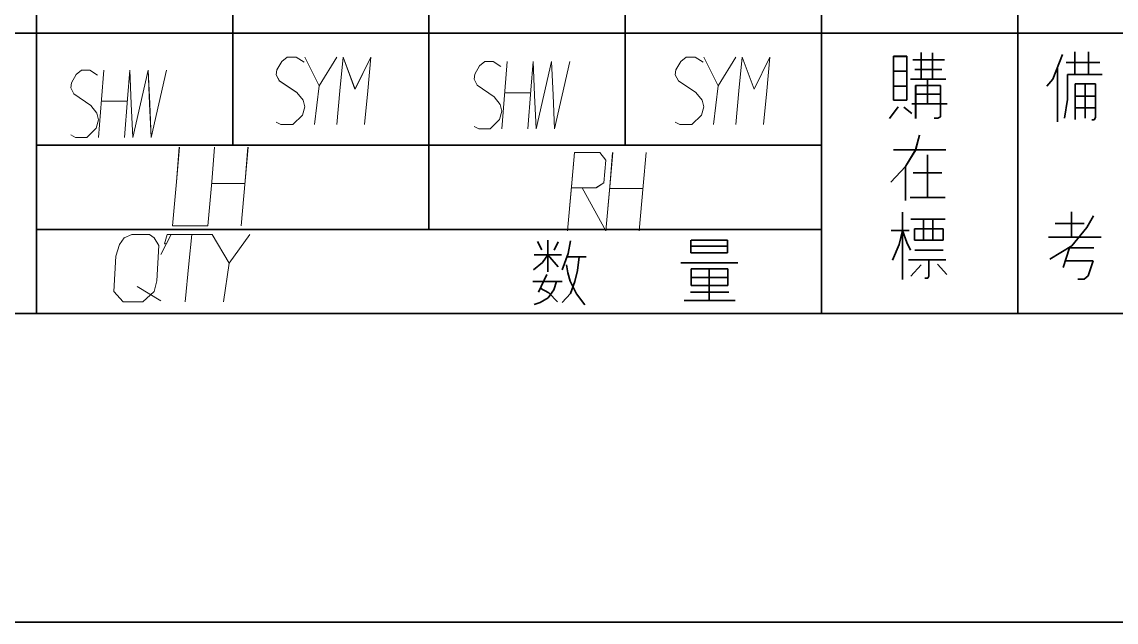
# Model space of a CAD drawing. Header units: millimetres. Extents: x 1333 to 104182, y -62616 to -5704.
# Drawn here: x 51325.55 to 51364.57, y -62463.28 to -62441.88 of the extents above; entities that cross this region are included whole.
import ezdxf

# ---------------------------------------------------------------- set-up
doc = ezdxf.new("R2010")
doc.units = ezdxf.units.MM
doc.header["$LTSCALE"] = 0.5
doc.layers.add('08', color=1, linetype='Continuous')

# ---------------------------------------------------------------- blocks, each defined once
blk = doc.blocks.new('D')
at = {"color": 7, "lineweight": 35, "ltscale": 0.25}
for p, q in [((54220.08, -14049.043), (54220.08, -14069.043)), ((54234.08, -14069.043), (54234.08, -14049.043)), ((54248.08, -14069.043), (54248.08, -14049.043)), ((54262.08, -14069.043), (54262.08, -14049.043)), ((54276.08, -14049.043), (54276.08, -14069.043)), ((54290.08, -14069.043), (54290.08, -14049.043))]:
    blk.add_line(p, q, dxfattribs=at)
at = {"color": 7, "lineweight": 35}
blk.add_line((54356.08, -14069.043), (54076.08, -14069.043), dxfattribs=at)
blk = doc.blocks.new('arwear')
at = {"layer": '08', "color": 3, "xscale": 0.5, "yscale": 0.5, "zscale": 0.5}
blk.add_blockref('D', (26347.04, -5592.506), dxfattribs=at)
blk = doc.blocks.new('999')
at = {"color": 7, "lineweight": 35, "ltscale": 0.25}
for p, q in [((75690.98, -11391.12), (75690.98, -11421.12)), ((75711.98, -11421.12), (75711.98, -11391.12)), ((75732.98, -11421.12), (75732.98, -11391.12)), ((75753.98, -11421.12), (75753.98, -11391.12)), ((75774.98, -11391.12), (75774.98, -11421.12)), ((75795.98, -11421.12), (75795.98, -11391.12)), ((75690.98, -11451.12), (75690.98, -11421.12)), ((75690.98, -11451.12), (75690.98, -11421.12)), ((75774.98, -11421.12), (75774.98, -11451.12)), ((75774.98, -11421.12), (75774.98, -11451.12)), ((75795.98, -11451.12), (75795.98, -11421.12)), ((75795.98, -11451.12), (75795.98, -11421.12))]:
    blk.add_line(p, q, dxfattribs=at)
at = {"color": 7, "lineweight": 35}
for p, q in [((75894.98, -11421.12), (75474.98, -11421.12)), ((75894.98, -11421.12), (75474.98, -11421.12)), ((75894.98, -11421.12), (75474.98, -11421.12)), ((75690.98, -11433.12), (75774.98, -11433.12)), ((75690.98, -11433.12), (75774.98, -11433.12)), ((75774.98, -11442.12), (75690.98, -11442.12)), ((75774.98, -11442.12), (75690.98, -11442.12)), ((75894.98, -11451.12), (75474.98, -11451.12)), ((75894.98, -11451.12), (75474.98, -11451.12)), ((75894.98, -11451.12), (75474.98, -11451.12)), ((75894.98, -11451.12), (75474.98, -11451.12)), ((75849.98, -11484.12), (75474.98, -11484.12))]:
    blk.add_line(p, q, dxfattribs=at)
at = {"color": 7, "lineweight": 35, "ltscale": 0.1}
for p, q in [((75711.98, -11433.12), (75711.98, -11421.12)), ((75711.98, -11433.12), (75711.98, -11421.12)), ((75753.98, -11433.12), (75753.98, -11421.12)), ((75753.98, -11433.12), (75753.98, -11421.12))]:
    blk.add_line(p, q, dxfattribs=at)
at = {"color": 7, "lineweight": 35, "ltscale": 0.175}
blk.add_line((75732.98, -11442.12), (75732.98, -11421.12), dxfattribs=at)
blk.add_line((75732.98, -11442.12), (75732.98, -11421.12), dxfattribs=at)
at = {"color": 7, "lineweight": 35, "ltscale": 0.0392}
for p, q in [((75782.69, -11423.6), (75782.69, -11428.3)), ((75782.69, -11423.6), (75782.69, -11428.3)), ((75784.1, -11428.3), (75784.1, -11423.6)), ((75784.1, -11428.3), (75784.1, -11423.6))]:
    blk.add_line(p, q, dxfattribs=at)
at = {"color": 7, "lineweight": 35, "ltscale": 0.011743}
for p, q in [((75784.1, -11423.6), (75782.69, -11423.6)), ((75784.1, -11423.6), (75782.69, -11423.6)), ((75784.1, -11425.17), (75782.69, -11425.17)), ((75784.1, -11425.17), (75782.69, -11425.17)), ((75782.69, -11426.79), (75784.1, -11426.79)), ((75782.69, -11426.79), (75784.1, -11426.79)), ((75782.69, -11428.3), (75784.1, -11428.3)), ((75782.69, -11428.3), (75784.1, -11428.3))]:
    blk.add_line(p, q, dxfattribs=at)
at = {"color": 7, "lineweight": 35, "ltscale": 0.028223}
blk.add_line((75784.74, -11423.96), (75788.13, -11423.96), dxfattribs=at)
blk.add_line((75784.74, -11423.96), (75788.13, -11423.96), dxfattribs=at)
at = {"color": 7, "lineweight": 35, "ltscale": 0.023636}
blk.add_line((75785.64, -11426.04), (75785.64, -11423.2), dxfattribs=at)
blk.add_line((75785.64, -11426.04), (75785.64, -11423.2), dxfattribs=at)
at = {"color": 7, "lineweight": 35, "ltscale": 0.023444}
blk.add_line((75786.87, -11426.04), (75786.87, -11423.22), dxfattribs=at)
blk.add_line((75786.87, -11426.04), (75786.87, -11423.22), dxfattribs=at)
at = {"color": 7, "lineweight": 35, "ltscale": 0.023412}
blk.add_line((75800.76, -11423.42), (75799.71, -11426.03), dxfattribs=at)
blk.add_line((75800.76, -11423.42), (75799.71, -11426.03), dxfattribs=at)
at = {"color": 7, "lineweight": 35, "ltscale": 0.020334}
for p, q in [((75802.08, -11425.56), (75802.08, -11423.12)), ((75802.08, -11425.56), (75802.08, -11423.12)), ((75803.53, -11423.12), (75803.53, -11425.56)), ((75803.53, -11423.12), (75803.53, -11425.56))]:
    blk.add_line(p, q, dxfattribs=at)
at = {"color": 7, "lineweight": 35, "ltscale": 0.02406}
blk.add_line((75784.95, -11425.01), (75787.84, -11425.01), dxfattribs=at)
blk.add_line((75784.95, -11425.01), (75787.84, -11425.01), dxfattribs=at)
at = {"color": 7, "lineweight": 35, "ltscale": 0.048672}
blk.add_line((75800.22, -11424.76), (75800.22, -11430.6), dxfattribs=at)
blk.add_line((75800.22, -11424.76), (75800.22, -11430.6), dxfattribs=at)
at = {"color": 7, "lineweight": 35, "ltscale": 0.029871}
blk.add_line((75801.17, -11424.25), (75804.75, -11424.25), dxfattribs=at)
blk.add_line((75801.17, -11424.25), (75804.75, -11424.25), dxfattribs=at)
at = {"color": 7, "lineweight": 35, "ltscale": 0.031445}
blk.add_line((75784.49, -11426.04), (75788.27, -11426.04), dxfattribs=at)
blk.add_line((75784.49, -11426.04), (75788.27, -11426.04), dxfattribs=at)
at = {"color": 7, "lineweight": 35, "ltscale": 0.021924}
blk.add_line((75786.31, -11426.04), (75786.31, -11428.67), dxfattribs=at)
blk.add_line((75786.31, -11426.04), (75786.31, -11428.67), dxfattribs=at)
at = {"color": 7, "lineweight": 35, "ltscale": 0.008043}
blk.add_line((75799.71, -11426.03), (75799.1, -11426.78), dxfattribs=at)
blk.add_line((75799.71, -11426.03), (75799.1, -11426.78), dxfattribs=at)
at = {"color": 7, "lineweight": 35, "ltscale": 0.022183}
blk.add_line((75801.3, -11425.56), (75801.3, -11428.22), dxfattribs=at)
blk.add_line((75801.3, -11425.56), (75801.3, -11428.22), dxfattribs=at)
at = {"color": 7, "lineweight": 35, "ltscale": 0.030994}
blk.add_line((75805.02, -11425.56), (75801.3, -11425.56), dxfattribs=at)
blk.add_line((75805.02, -11425.56), (75801.3, -11425.56), dxfattribs=at)
at = {"color": 7, "lineweight": 35, "ltscale": 0.029422}
blk.add_line((75785.05, -11430.25), (75785.05, -11426.72), dxfattribs=at)
blk.add_line((75785.05, -11430.25), (75785.05, -11426.72), dxfattribs=at)
at = {"color": 7, "lineweight": 35, "ltscale": 0.022058}
for p, q in [((75785.05, -11426.72), (75787.7, -11426.72)), ((75785.05, -11426.72), (75787.7, -11426.72)), ((75785.05, -11427.65), (75787.7, -11427.65)), ((75785.05, -11427.65), (75787.7, -11427.65))]:
    blk.add_line(p, q, dxfattribs=at)
at = {"color": 7, "lineweight": 35, "ltscale": 0.027902}
blk.add_line((75787.7, -11426.72), (75787.7, -11430.07), dxfattribs=at)
blk.add_line((75787.7, -11426.72), (75787.7, -11430.07), dxfattribs=at)
at = {"color": 7, "lineweight": 35, "ltscale": 0.031656}
blk.add_line((75802.11, -11430.35), (75802.11, -11426.55), dxfattribs=at)
blk.add_line((75802.11, -11430.35), (75802.11, -11426.55), dxfattribs=at)
at = {"color": 7, "lineweight": 35, "ltscale": 0.018323}
for p, q in [((75802.11, -11426.55), (75804.31, -11426.55)), ((75802.11, -11426.55), (75804.31, -11426.55)), ((75802.11, -11427.85), (75804.31, -11427.85)), ((75802.11, -11427.85), (75804.31, -11427.85)), ((75802.11, -11429.11), (75804.31, -11429.11)), ((75802.11, -11429.11), (75804.31, -11429.11))]:
    blk.add_line(p, q, dxfattribs=at)
at = {"color": 7, "lineweight": 35, "ltscale": 0.030359}
blk.add_line((75803.19, -11426.55), (75803.19, -11430.2), dxfattribs=at)
blk.add_line((75803.19, -11426.55), (75803.19, -11430.2), dxfattribs=at)
at = {"color": 7, "lineweight": 35, "ltscale": 0.029807}
blk.add_line((75804.31, -11426.55), (75804.31, -11430.13), dxfattribs=at)
blk.add_line((75804.31, -11426.55), (75804.31, -11430.13), dxfattribs=at)
at = {"color": 7, "lineweight": 35, "ltscale": 0.031348}
blk.add_line((75784.65, -11428.67), (75788.42, -11428.67), dxfattribs=at)
blk.add_line((75784.65, -11428.67), (75788.42, -11428.67), dxfattribs=at)
at = {"color": 7, "lineweight": 35, "ltscale": 0.016872}
blk.add_line((75801.3, -11428.22), (75800.96, -11430.21), dxfattribs=at)
blk.add_line((75801.3, -11428.22), (75800.96, -11430.21), dxfattribs=at)
at = {"color": 7, "lineweight": 35, "ltscale": 0.012808}
blk.add_line((75783.17, -11429.01), (75782.24, -11430.24), dxfattribs=at)
blk.add_line((75783.17, -11429.01), (75782.24, -11430.24), dxfattribs=at)
at = {"color": 7, "lineweight": 35, "ltscale": 0.009159}
blk.add_line((75783.8, -11429.02), (75784.64, -11429.73), dxfattribs=at)
blk.add_line((75783.8, -11429.02), (75784.64, -11429.73), dxfattribs=at)
at = {"color": 7, "lineweight": 35, "ltscale": 0.003479}
blk.add_line((75787.44, -11430.22), (75787.02, -11430.22), dxfattribs=at)
blk.add_line((75787.44, -11430.22), (75787.02, -11430.22), dxfattribs=at)
at = {"color": 7, "lineweight": 35, "ltscale": 0.002541}
blk.add_line((75787.7, -11430.07), (75787.44, -11430.22), dxfattribs=at)
blk.add_line((75787.7, -11430.07), (75787.44, -11430.22), dxfattribs=at)
at = {"color": 7, "lineweight": 35, "ltscale": 0.002075}
blk.add_line((75804.14, -11430.38), (75803.89, -11430.38), dxfattribs=at)
blk.add_line((75804.14, -11430.38), (75803.89, -11430.38), dxfattribs=at)
at = {"color": 7, "lineweight": 35, "ltscale": 0.002491}
blk.add_line((75804.31, -11430.13), (75804.14, -11430.38), dxfattribs=at)
blk.add_line((75804.31, -11430.13), (75804.14, -11430.38), dxfattribs=at)
at = {"color": 7, "lineweight": 35, "ltscale": 0.013509}
blk.add_line((75785.45, -11432.03), (75785.05, -11433.6), dxfattribs=at)
blk.add_line((75785.45, -11432.03), (75785.05, -11433.6), dxfattribs=at)
at = {"color": 7, "lineweight": 35, "ltscale": 0.046594}
blk.add_line((75782.69, -11433.6), (75788.28, -11433.6), dxfattribs=at)
blk.add_line((75782.69, -11433.6), (75788.28, -11433.6), dxfattribs=at)
at = {"color": 7, "lineweight": 35, "ltscale": 0.017377}
blk.add_line((75785.05, -11433.6), (75783.96, -11435.38), dxfattribs=at)
blk.add_line((75785.05, -11433.6), (75783.96, -11435.38), dxfattribs=at)
at = {"color": 7, "lineweight": 35, "ltscale": 0.038058}
blk.add_line((75786.32, -11434.12), (75786.32, -11438.69), dxfattribs=at)
blk.add_line((75786.32, -11434.12), (75786.32, -11438.69), dxfattribs=at)
at = {"color": 7, "lineweight": 35, "ltscale": 0.019193}
blk.add_line((75783.96, -11435.38), (75782.4, -11437.07), dxfattribs=at)
blk.add_line((75783.96, -11435.38), (75782.4, -11437.07), dxfattribs=at)
at = {"color": 7, "lineweight": 35, "ltscale": 0.030276}
blk.add_line((75783.96, -11435.38), (75783.96, -11439.01), dxfattribs=at)
blk.add_line((75783.96, -11435.38), (75783.96, -11439.01), dxfattribs=at)
at = {"color": 7, "lineweight": 35, "ltscale": 0.025574}
for p, q in [((75784.79, -11436.07), (75787.86, -11436.07)), ((75784.79, -11436.07), (75787.86, -11436.07)), ((75787.99, -11442.06), (75784.93, -11442.06)), ((75787.99, -11442.06), (75784.93, -11442.06)), ((75784.93, -11443.27), (75787.99, -11443.27)), ((75784.93, -11443.27), (75787.99, -11443.27))]:
    blk.add_line(p, q, dxfattribs=at)
at = {"color": 7, "lineweight": 35, "ltscale": 0.030969}
blk.add_line((75784.48, -11438.69), (75788.2, -11438.69), dxfattribs=at)
blk.add_line((75784.48, -11438.69), (75788.2, -11438.69), dxfattribs=at)
at = {"color": 7, "lineweight": 35, "ltscale": 0.059796}
blk.add_line((75783.63, -11440.29), (75783.63, -11447.46), dxfattribs=at)
blk.add_line((75783.63, -11440.29), (75783.63, -11447.46), dxfattribs=at)
at = {"color": 7, "lineweight": 35, "ltscale": 0.022314}
blk.add_line((75801.74, -11440.25), (75801.74, -11442.93), dxfattribs=at)
blk.add_line((75801.74, -11440.25), (75801.74, -11442.93), dxfattribs=at)
at = {"color": 7, "lineweight": 35, "ltscale": 0.030872}
blk.add_line((75784.52, -11441.03), (75788.22, -11441.03), dxfattribs=at)
blk.add_line((75784.52, -11441.03), (75788.22, -11441.03), dxfattribs=at)
at = {"color": 7, "lineweight": 35, "ltscale": 0.018698}
for p, q in [((75785.88, -11443.27), (75785.88, -11441.03)), ((75785.88, -11443.27), (75785.88, -11441.03)), ((75786.89, -11443.27), (75786.89, -11441.03)), ((75786.89, -11443.27), (75786.89, -11441.03))]:
    blk.add_line(p, q, dxfattribs=at)
at = {"color": 7, "lineweight": 35, "ltscale": 0.026062}
blk.add_line((75799.96, -11441.49), (75803.09, -11441.49), dxfattribs=at)
blk.add_line((75799.96, -11441.49), (75803.09, -11441.49), dxfattribs=at)
at = {"color": 7, "lineweight": 35, "ltscale": 0.012194}
blk.add_line((75804.08, -11440.65), (75803.35, -11441.92), dxfattribs=at)
blk.add_line((75804.08, -11440.65), (75803.35, -11441.92), dxfattribs=at)
at = {"color": 7, "lineweight": 35, "ltscale": 0.016113}
blk.add_line((75782.43, -11442.22), (75784.36, -11442.22), dxfattribs=at)
blk.add_line((75782.43, -11442.22), (75784.36, -11442.22), dxfattribs=at)
at = {"color": 7, "lineweight": 35, "ltscale": 0.012802}
blk.add_line((75783.63, -11442.22), (75783.27, -11443.71), dxfattribs=at)
blk.add_line((75783.63, -11442.22), (75783.27, -11443.71), dxfattribs=at)
at = {"color": 7, "lineweight": 35, "ltscale": 0.011619}
blk.add_line((75783.63, -11442.22), (75784.11, -11443.53), dxfattribs=at)
blk.add_line((75783.63, -11442.22), (75784.11, -11443.53), dxfattribs=at)
at = {"color": 7, "lineweight": 35, "ltscale": 0.010062}
for p, q in [((75784.93, -11442.06), (75784.93, -11443.27)), ((75784.93, -11442.06), (75784.93, -11443.27)), ((75787.99, -11443.27), (75787.99, -11442.06)), ((75787.99, -11443.27), (75787.99, -11442.06))]:
    blk.add_line(p, q, dxfattribs=at)
at = {"color": 7, "lineweight": 35, "ltscale": 0.020937}
blk.add_line((75803.35, -11441.92), (75801.77, -11443.88), dxfattribs=at)
blk.add_line((75803.35, -11441.92), (75801.77, -11443.88), dxfattribs=at)
at = {"color": 7, "lineweight": 35, "ltscale": 0.008518}
blk.add_line((75744.59, -11443.41), (75745.07, -11444.31), dxfattribs=at)
blk.add_line((75744.59, -11443.41), (75745.07, -11444.31), dxfattribs=at)
at = {"color": 7, "lineweight": 35, "ltscale": 0.028314}
blk.add_line((75745.71, -11443.25), (75745.71, -11446.65), dxfattribs=at)
blk.add_line((75745.71, -11443.25), (75745.71, -11446.65), dxfattribs=at)
at = {"color": 7, "lineweight": 35, "ltscale": 0.008176}
blk.add_line((75746.79, -11443.44), (75746.37, -11444.32), dxfattribs=at)
blk.add_line((75746.79, -11443.44), (75746.37, -11444.32), dxfattribs=at)
at = {"color": 7, "lineweight": 35, "ltscale": 0.011314}
blk.add_line((75748.13, -11443.35), (75747.88, -11444.68), dxfattribs=at)
blk.add_line((75748.13, -11443.35), (75747.88, -11444.68), dxfattribs=at)
at = {"color": 7, "lineweight": 35, "ltscale": 0.011401}
for p, q in [((75761, -11444.62), (75761, -11443.25)), ((75761, -11444.62), (75761, -11443.25)), ((75764.92, -11443.25), (75764.92, -11444.62)), ((75764.92, -11443.25), (75764.92, -11444.62))]:
    blk.add_line(p, q, dxfattribs=at)
at = {"color": 7, "lineweight": 35, "ltscale": 0.032642}
for p, q in [((75761, -11443.91), (75764.92, -11443.91)), ((75761, -11443.91), (75764.92, -11443.91)), ((75764.92, -11444.62), (75761, -11444.62)), ((75764.92, -11444.62), (75761, -11444.62)), ((75761.03, -11446.34), (75764.95, -11446.34)), ((75761.03, -11446.34), (75764.95, -11446.34)), ((75761.03, -11447.26), (75764.95, -11447.26)), ((75761.03, -11447.26), (75764.95, -11447.26)), ((75764.95, -11448.13), (75761.03, -11448.13)), ((75764.95, -11448.13), (75761.03, -11448.13))]:
    blk.add_line(p, q, dxfattribs=at)
at = {"color": 7, "lineweight": 35, "ltscale": 0.032544}
blk.add_line((75761.02, -11443.25), (75764.92, -11443.25), dxfattribs=at)
blk.add_line((75761.02, -11443.25), (75764.92, -11443.25), dxfattribs=at)
at = {"color": 7, "lineweight": 35, "ltscale": 0.015063}
blk.add_line((75783.27, -11443.71), (75782.59, -11445.39), dxfattribs=at)
blk.add_line((75783.27, -11443.71), (75782.59, -11445.39), dxfattribs=at)
at = {"color": 7, "lineweight": 35, "ltscale": 0.007294}
blk.add_line((75784.11, -11443.53), (75784.49, -11444.32), dxfattribs=at)
blk.add_line((75784.11, -11443.53), (75784.49, -11444.32), dxfattribs=at)
at = {"color": 7, "lineweight": 35, "ltscale": 0.047083}
blk.add_line((75799.25, -11442.93), (75804.9, -11442.93), dxfattribs=at)
blk.add_line((75799.25, -11442.93), (75804.9, -11442.93), dxfattribs=at)
at = {"color": 7, "lineweight": 35, "ltscale": 0.02284}
blk.add_line((75801.77, -11443.88), (75799.42, -11445.29), dxfattribs=at)
blk.add_line((75801.77, -11443.88), (75799.42, -11445.29), dxfattribs=at)
at = {"color": 7, "lineweight": 35, "ltscale": 0.024341}
blk.add_line((75744.24, -11444.82), (75747.16, -11444.82), dxfattribs=at)
blk.add_line((75744.24, -11444.82), (75747.16, -11444.82), dxfattribs=at)
at = {"color": 7, "lineweight": 35, "ltscale": 0.008584}
blk.add_line((75745.71, -11444.82), (75745.11, -11445.66), dxfattribs=at)
blk.add_line((75745.71, -11444.82), (75745.11, -11445.66), dxfattribs=at)
at = {"color": 7, "lineweight": 35, "ltscale": 0.014026}
blk.add_line((75745.71, -11444.82), (75746.79, -11446.11), dxfattribs=at)
blk.add_line((75745.71, -11444.82), (75746.79, -11446.11), dxfattribs=at)
at = {"color": 7, "lineweight": 35, "ltscale": 0.01548}
blk.add_line((75747.88, -11444.68), (75747.22, -11446.42), dxfattribs=at)
blk.add_line((75747.88, -11444.68), (75747.22, -11446.42), dxfattribs=at)
at = {"color": 7, "lineweight": 35, "ltscale": 0.017078}
blk.add_line((75747.74, -11445.03), (75749.79, -11445.03), dxfattribs=at)
blk.add_line((75747.74, -11445.03), (75749.79, -11445.03), dxfattribs=at)
at = {"color": 7, "lineweight": 35, "ltscale": 0.012422}
blk.add_line((75749.06, -11445.03), (75748.86, -11446.51), dxfattribs=at)
blk.add_line((75749.06, -11445.03), (75748.86, -11446.51), dxfattribs=at)
at = {"color": 7, "lineweight": 35, "ltscale": 0.025293}
blk.add_line((75784.96, -11444.34), (75787.99, -11444.34), dxfattribs=at)
blk.add_line((75784.96, -11444.34), (75787.99, -11444.34), dxfattribs=at)
at = {"color": 7, "lineweight": 35, "ltscale": 0.018387}
blk.add_line((75801.52, -11444.09), (75800.83, -11446.19), dxfattribs=at)
blk.add_line((75801.52, -11444.09), (75800.83, -11446.19), dxfattribs=at)
at = {"color": 7, "lineweight": 35, "ltscale": 0.021741}
blk.add_line((75804.12, -11444.09), (75801.52, -11444.09), dxfattribs=at)
blk.add_line((75804.12, -11444.09), (75801.52, -11444.09), dxfattribs=at)
at = {"color": 7, "lineweight": 35, "ltscale": 0.010166}
blk.add_line((75745.11, -11445.66), (75744.18, -11446.45), dxfattribs=at)
blk.add_line((75745.11, -11445.66), (75744.18, -11446.45), dxfattribs=at)
at = {"color": 7, "lineweight": 35, "ltscale": 0.007306}
blk.add_line((75747.7, -11445.9), (75747.82, -11446.77), dxfattribs=at)
blk.add_line((75747.7, -11445.9), (75747.82, -11446.77), dxfattribs=at)
at = {"color": 7, "lineweight": 35, "ltscale": 0.050842}
blk.add_line((75759.94, -11445.68), (75766.04, -11445.68), dxfattribs=at)
blk.add_line((75759.94, -11445.68), (75766.04, -11445.68), dxfattribs=at)
at = {"color": 7, "lineweight": 35, "ltscale": 0.014771}
blk.add_line((75761.03, -11448.11), (75761.03, -11446.34), dxfattribs=at)
blk.add_line((75761.03, -11448.11), (75761.03, -11446.34), dxfattribs=at)
at = {"color": 7, "lineweight": 35, "ltscale": 0.028152}
blk.add_line((75762.96, -11446.34), (75762.96, -11449.72), dxfattribs=at)
blk.add_line((75762.96, -11446.34), (75762.96, -11449.72), dxfattribs=at)
at = {"color": 7, "lineweight": 35, "ltscale": 0.014868}
blk.add_line((75764.95, -11446.34), (75764.95, -11448.13), dxfattribs=at)
blk.add_line((75764.95, -11446.34), (75764.95, -11448.13), dxfattribs=at)
at = {"color": 7, "lineweight": 35, "ltscale": 0.033533}
blk.add_line((75784.27, -11445.37), (75788.29, -11445.37), dxfattribs=at)
blk.add_line((75784.27, -11445.37), (75788.29, -11445.37), dxfattribs=at)
at = {"color": 7, "lineweight": 35, "ltscale": 0.013686}
blk.add_line((75785.63, -11445.92), (75784.52, -11447.13), dxfattribs=at)
blk.add_line((75785.63, -11445.92), (75784.52, -11447.13), dxfattribs=at)
at = {"color": 7, "lineweight": 35, "ltscale": 0.014618}
blk.add_line((75786.46, -11445.37), (75786.46, -11447.12), dxfattribs=at)
blk.add_line((75786.46, -11445.37), (75786.46, -11447.12), dxfattribs=at)
at = {"color": 7, "lineweight": 35, "ltscale": 0.012279}
blk.add_line((75787.39, -11445.84), (75788.39, -11446.93), dxfattribs=at)
blk.add_line((75787.39, -11445.84), (75788.39, -11446.93), dxfattribs=at)
at = {"color": 7, "lineweight": 35, "ltscale": 0.024756}
blk.add_line((75801.06, -11445.48), (75804.03, -11445.48), dxfattribs=at)
blk.add_line((75801.06, -11445.48), (75804.03, -11445.48), dxfattribs=at)
at = {"color": 7, "lineweight": 35, "ltscale": 0.014078}
blk.add_line((75804.03, -11445.48), (75803.51, -11447.09), dxfattribs=at)
blk.add_line((75804.03, -11445.48), (75803.51, -11447.09), dxfattribs=at)
at = {"color": 7, "lineweight": 35, "ltscale": 0.017617}
blk.add_line((75745.59, -11446.93), (75744.68, -11448.84), dxfattribs=at)
blk.add_line((75745.59, -11446.93), (75744.68, -11448.84), dxfattribs=at)
at = {"color": 7, "lineweight": 35, "ltscale": 0.007537}
blk.add_line((75747.82, -11446.77), (75748.07, -11447.64), dxfattribs=at)
blk.add_line((75747.82, -11446.77), (75748.07, -11447.64), dxfattribs=at)
at = {"color": 7, "lineweight": 35, "ltscale": 0.01008}
blk.add_line((75748.86, -11446.51), (75748.59, -11447.69), dxfattribs=at)
blk.add_line((75748.86, -11446.51), (75748.59, -11447.69), dxfattribs=at)
at = {"color": 7, "lineweight": 35, "ltscale": 0.002759}
blk.add_line((75786.35, -11447.32), (75786.02, -11447.32), dxfattribs=at)
blk.add_line((75786.35, -11447.32), (75786.02, -11447.32), dxfattribs=at)
at = {"color": 7, "lineweight": 35, "ltscale": 0.001881}
blk.add_line((75786.46, -11447.12), (75786.35, -11447.32), dxfattribs=at)
blk.add_line((75786.46, -11447.12), (75786.35, -11447.32), dxfattribs=at)
at = {"color": 7, "lineweight": 35, "ltscale": 0.005554}
blk.add_line((75803.07, -11447.44), (75802.41, -11447.44), dxfattribs=at)
blk.add_line((75803.07, -11447.44), (75802.41, -11447.44), dxfattribs=at)
at = {"color": 7, "lineweight": 35, "ltscale": 0.004671}
blk.add_line((75803.51, -11447.09), (75803.07, -11447.44), dxfattribs=at)
blk.add_line((75803.51, -11447.09), (75803.07, -11447.44), dxfattribs=at)
at = {"color": 7, "lineweight": 35, "ltscale": 0.026282}
blk.add_line((75744.08, -11447.7), (75747.24, -11447.7), dxfattribs=at)
blk.add_line((75744.08, -11447.7), (75747.24, -11447.7), dxfattribs=at)
at = {"color": 7, "lineweight": 35, "ltscale": 0.008672}
blk.add_line((75744.89, -11448.41), (75745.81, -11448.9), dxfattribs=at)
blk.add_line((75744.89, -11448.41), (75745.81, -11448.9), dxfattribs=at)
at = {"color": 7, "lineweight": 35, "ltscale": 0.008688}
blk.add_line((75746.33, -11448.57), (75745.73, -11449.43), dxfattribs=at)
blk.add_line((75746.33, -11448.57), (75745.73, -11449.43), dxfattribs=at)
at = {"color": 7, "lineweight": 35, "ltscale": 0.00769}
blk.add_line((75746.64, -11447.7), (75746.33, -11448.57), dxfattribs=at)
blk.add_line((75746.64, -11447.7), (75746.33, -11448.57), dxfattribs=at)
at = {"color": 7, "lineweight": 35, "ltscale": 0.012889}
blk.add_line((75748.07, -11447.64), (75748.77, -11449.02), dxfattribs=at)
blk.add_line((75748.07, -11447.64), (75748.77, -11449.02), dxfattribs=at)
at = {"color": 7, "lineweight": 35, "ltscale": 0.011406}
blk.add_line((75748.59, -11447.69), (75748.13, -11448.98), dxfattribs=at)
blk.add_line((75748.59, -11447.69), (75748.13, -11448.98), dxfattribs=at)
at = {"color": 7, "lineweight": 35, "ltscale": 0.008287}
blk.add_line((75745.73, -11449.43), (75744.88, -11449.94), dxfattribs=at)
blk.add_line((75745.73, -11449.43), (75744.88, -11449.94), dxfattribs=at)
at = {"color": 7, "lineweight": 35, "ltscale": 0.010938}
blk.add_line((75745.81, -11448.9), (75746.72, -11449.85), dxfattribs=at)
blk.add_line((75745.81, -11448.9), (75746.72, -11449.85), dxfattribs=at)
at = {"color": 7, "lineweight": 35, "ltscale": 0.011033}
blk.add_line((75748.13, -11448.98), (75747.22, -11449.94), dxfattribs=at)
blk.add_line((75748.13, -11448.98), (75747.22, -11449.94), dxfattribs=at)
at = {"color": 7, "lineweight": 35, "ltscale": 0.012107}
blk.add_line((75748.77, -11449.02), (75749.64, -11450.19), dxfattribs=at)
blk.add_line((75748.77, -11449.02), (75749.64, -11450.19), dxfattribs=at)
at = {"color": 7, "lineweight": 35, "ltscale": 0.045593}
blk.add_line((75760.27, -11449.72), (75765.74, -11449.72), dxfattribs=at)
blk.add_line((75760.27, -11449.72), (75765.74, -11449.72), dxfattribs=at)
at = {"color": 7, "lineweight": 35, "ltscale": 0.034314}
blk.add_line((75760.95, -11448.83), (75765.06, -11448.83), dxfattribs=at)
blk.add_line((75760.95, -11448.83), (75765.06, -11448.83), dxfattribs=at)
at = {"color": 7, "lineweight": 35, "ltscale": 0.005721}
blk.add_line((75744.88, -11449.94), (75744.22, -11450.14), dxfattribs=at)
blk.add_line((75744.88, -11449.94), (75744.22, -11450.14), dxfattribs=at)
at = {"color": 7, "lineweight": 13}
for points in [[(75716.63, -11430.63), (75717.14, -11430.9), (75718.42, -11430.9), (75719.44, -11429.91), (75719.7, -11429.01), (75719.53, -11428.29), (75718.84, -11427.48), (75716.97, -11426.22), (75716.63, -11425.59), (75716.71, -11425.05), (75717.22, -11424.15), (75717.82, -11423.7), (75718.76, -11423.7), (75719.61, -11424.24)], [(75716.63, -11430.63), (75717.14, -11430.9), (75718.42, -11430.9), (75719.44, -11429.91), (75719.7, -11429.01), (75719.53, -11428.29), (75718.84, -11427.48), (75716.97, -11426.22), (75716.63, -11425.59), (75716.71, -11425.05), (75717.22, -11424.15), (75717.82, -11423.7), (75718.76, -11423.7), (75719.61, -11424.24)], [(75719.7, -11423.7), (75721.23, -11426.76), (75720.72, -11430.9)], [(75719.7, -11423.7), (75721.23, -11426.76), (75720.72, -11430.9)], [(75721.23, -11426.76), (75723.11, -11423.7)], [(75721.23, -11426.76), (75723.11, -11423.7)], [(75723.11, -11430.9), (75723.45, -11427.3), (75723.79, -11423.7), (75725.07, -11427.12), (75726.77, -11423.7), (75726.43, -11427.3), (75726.09, -11430.9)], [(75723.11, -11430.9), (75723.45, -11427.3), (75723.79, -11423.7), (75725.07, -11427.12), (75726.77, -11423.7), (75726.43, -11427.3), (75726.09, -11430.9)], [(75759.32, -11430.63), (75759.83, -11430.9), (75761.11, -11430.9), (75762.13, -11429.91), (75762.39, -11429.01), (75762.22, -11428.29), (75761.54, -11427.48), (75759.66, -11426.22), (75759.32, -11425.59), (75759.4, -11425.05), (75759.92, -11424.15), (75760.51, -11423.7), (75761.45, -11423.7), (75762.3, -11424.24)], [(75759.32, -11430.63), (75759.83, -11430.9), (75761.11, -11430.9), (75762.13, -11429.91), (75762.39, -11429.01), (75762.22, -11428.29), (75761.54, -11427.48), (75759.66, -11426.22), (75759.32, -11425.59), (75759.4, -11425.05), (75759.92, -11424.15), (75760.51, -11423.7), (75761.45, -11423.7), (75762.3, -11424.24)], [(75762.39, -11423.7), (75763.92, -11426.76), (75763.41, -11430.9)], [(75762.39, -11423.7), (75763.92, -11426.76), (75763.41, -11430.9)], [(75763.92, -11426.76), (75765.8, -11423.7)], [(75763.92, -11426.76), (75765.8, -11423.7)], [(75765.8, -11430.9), (75766.14, -11427.3), (75766.48, -11423.7), (75767.76, -11427.12), (75769.46, -11423.7), (75769.12, -11427.3), (75768.78, -11430.9)], [(75765.8, -11430.9), (75766.14, -11427.3), (75766.48, -11423.7), (75767.76, -11427.12), (75769.46, -11423.7), (75769.12, -11427.3), (75768.78, -11430.9)], [(75694.66, -11432.01), (75695.15, -11432.28), (75696.38, -11432.28), (75697.36, -11431.29), (75697.61, -11430.39), (75697.45, -11429.67), (75696.79, -11428.86), (75694.99, -11427.6), (75694.66, -11426.97), (75694.74, -11426.43), (75695.23, -11425.53), (75695.81, -11425.08), (75696.71, -11425.08), (75697.53, -11425.62)], [(75694.66, -11432.01), (75695.15, -11432.28), (75696.38, -11432.28), (75697.36, -11431.29), (75697.61, -11430.39), (75697.45, -11429.67), (75696.79, -11428.86), (75694.99, -11427.6), (75694.66, -11426.97), (75694.74, -11426.43), (75695.23, -11425.53), (75695.81, -11425.08), (75696.71, -11425.08), (75697.53, -11425.62)], [(75697.61, -11432.28), (75697.94, -11428.23), (75698.18, -11425.08)], [(75697.61, -11432.28), (75697.94, -11428.23), (75698.18, -11425.08)], [(75700.97, -11425.08), (75700.72, -11428.14), (75700.39, -11432.28)], [(75700.97, -11425.08), (75700.72, -11428.14), (75700.39, -11432.28)], [(75700.97, -11425.08), (75701.13, -11428.68), (75701.29, -11432.28), (75702.11, -11428.68), (75702.93, -11425.08), (75703.1, -11428.68), (75703.26, -11432.28), (75704.08, -11428.68), (75704.9, -11425.08)], [(75700.97, -11425.08), (75701.13, -11428.68), (75701.29, -11432.28), (75702.11, -11428.68), (75702.93, -11425.08), (75703.1, -11428.68), (75703.26, -11432.28), (75704.08, -11428.68), (75704.9, -11425.08)], [(75737.81, -11431.09), (75738.31, -11431.36), (75739.53, -11431.36), (75740.52, -11430.37), (75740.76, -11429.47), (75740.6, -11428.75), (75739.94, -11427.94), (75738.14, -11426.68), (75737.81, -11426.05), (75737.9, -11425.51), (75738.39, -11424.61), (75738.96, -11424.16), (75739.86, -11424.16), (75740.68, -11424.7)], [(75737.81, -11431.09), (75738.31, -11431.36), (75739.53, -11431.36), (75740.52, -11430.37), (75740.76, -11429.47), (75740.6, -11428.75), (75739.94, -11427.94), (75738.14, -11426.68), (75737.81, -11426.05), (75737.9, -11425.51), (75738.39, -11424.61), (75738.96, -11424.16), (75739.86, -11424.16), (75740.68, -11424.7)], [(75740.76, -11431.36), (75741.09, -11427.31), (75741.34, -11424.16)], [(75740.76, -11431.36), (75741.09, -11427.31), (75741.34, -11424.16)], [(75744.12, -11424.16), (75743.87, -11427.22), (75743.55, -11431.36)], [(75744.12, -11424.16), (75743.87, -11427.22), (75743.55, -11431.36)], [(75744.12, -11424.16), (75744.28, -11427.76), (75744.45, -11431.36), (75745.27, -11427.76), (75746.09, -11424.16), (75746.25, -11427.76), (75746.41, -11431.36), (75747.23, -11427.76), (75748.05, -11424.16)], [(75744.12, -11424.16), (75744.28, -11427.76), (75744.45, -11431.36), (75745.27, -11427.76), (75746.09, -11424.16), (75746.25, -11427.76), (75746.41, -11431.36), (75747.23, -11427.76), (75748.05, -11424.16)], [(75741.09, -11427.49), (75743.87, -11427.49)], [(75741.09, -11427.49), (75743.87, -11427.49)], [(75697.94, -11428.41), (75700.72, -11428.41)], [(75697.94, -11428.41), (75700.72, -11428.41)], [(75709.31, -11441.73), (75705.53, -11441.73), (75705.95, -11437.01), (75706.27, -11433.33)], [(75709.31, -11441.73), (75705.53, -11441.73), (75705.95, -11437.01), (75706.27, -11433.33)], [(75709.31, -11441.73), (75709.73, -11437.01), (75710.05, -11433.33)], [(75709.31, -11441.73), (75709.73, -11437.01), (75710.05, -11433.33)], [(75713.62, -11433.33), (75713.3, -11436.9), (75712.88, -11441.73)], [(75713.62, -11433.33), (75713.3, -11436.9), (75712.88, -11441.73)], [(75747.8, -11442.27), (75748.22, -11437.54), (75748.54, -11433.87), (75751.27, -11433.87), (75751.9, -11434.71), (75751.69, -11437.12), (75750.85, -11437.65), (75748.22, -11437.65)], [(75747.8, -11442.27), (75748.22, -11437.54), (75748.54, -11433.87), (75751.27, -11433.87), (75751.9, -11434.71), (75751.69, -11437.12), (75750.85, -11437.65), (75748.22, -11437.65)], [(75751.9, -11442.27), (75752.32, -11437.54), (75752.63, -11433.87)], [(75751.9, -11442.27), (75752.32, -11437.54), (75752.63, -11433.87)], [(75756.2, -11433.87), (75755.89, -11437.44), (75755.47, -11442.27)], [(75756.2, -11433.87), (75755.89, -11437.44), (75755.47, -11442.27)], [(75709.73, -11437.22), (75713.3, -11437.22)], [(75709.73, -11437.22), (75713.3, -11437.22)], [(75749.38, -11437.65), (75751.9, -11442.27)], [(75749.38, -11437.65), (75751.9, -11442.27)], [(75752.32, -11437.75), (75755.89, -11437.75)], [(75752.32, -11437.75), (75755.89, -11437.75)], [(75704.28, -11444.81), (75705.38, -11442.65), (75704.98, -11442.65), (75704.68, -11443.64), (75704.88, -11443.64)], [(75704.28, -11444.81), (75705.38, -11442.65), (75704.98, -11442.65), (75704.68, -11443.64), (75704.88, -11443.64)], [(75705.38, -11442.65), (75709.79, -11442.65)], [(75705.38, -11442.65), (75709.79, -11442.65)], [(75706.89, -11449.85), (75707.29, -11445.8), (75707.59, -11442.65)], [(75706.89, -11449.85), (75707.29, -11445.8), (75707.59, -11442.65)], [(75709.79, -11442.65), (75711.6, -11445.71), (75711, -11449.85)], [(75709.79, -11442.65), (75711.6, -11445.71), (75711, -11449.85)], [(75711.6, -11445.71), (75713.8, -11442.65)], [(75711.6, -11445.71), (75713.8, -11442.65)], [(75701.77, -11448.23), (75704.28, -11449.76)], [(75701.77, -11448.23), (75704.28, -11449.76)]]:
    blk.add_lwpolyline(points, dxfattribs=at)
blk.add_lwpolyline([(75702.37, -11449.85), (75703.58, -11448.77), (75703.88, -11447.6), (75704.08, -11443.82), (75703.58, -11443.01), (75703.08, -11442.65), (75701.17, -11442.65), (75700.37, -11443.01), (75699.87, -11443.73), (75699.47, -11444.99), (75699.27, -11448.77), (75700.27, -11449.85)], close=True, dxfattribs=at)
blk.add_lwpolyline([(75702.37, -11449.85), (75703.58, -11448.77), (75703.88, -11447.6), (75704.08, -11443.82), (75703.58, -11443.01), (75703.08, -11442.65), (75701.17, -11442.65), (75700.37, -11443.01), (75699.87, -11443.73), (75699.47, -11444.99), (75699.27, -11448.77), (75700.27, -11449.85)], close=True, dxfattribs=at)

msp = doc.modelspace()

# ---------------------------------------------------------------- linework, layer by layer
at = {"color": 7, "lineweight": 35}
for p, q in [((51394.067, -62442.279), (51254.067, -62442.279)), ((51394.067, -62442.279), (51254.067, -62442.279)), ((51394.067, -62442.279), (51254.067, -62442.279)), ((51326.067, -62446.279), (51354.067, -62446.279)), ((51326.067, -62446.279), (51354.067, -62446.279)), ((51394.067, -62452.279), (51254.067, -62452.279)), ((51394.067, -62452.279), (51254.067, -62452.279)), ((51394.067, -62452.279), (51254.067, -62452.279)), ((51394.067, -62452.279), (51254.067, -62452.279))]:
    msp.add_line(p, q, dxfattribs=at)
at = {"color": 7, "lineweight": 35, "ltscale": 0.25}
for p, q in [((51326.067, -62452.279), (51326.067, -62442.279)), ((51326.067, -62452.279), (51326.067, -62442.279)), ((51354.067, -62442.279), (51354.067, -62452.279)), ((51354.067, -62442.279), (51354.067, -62452.279)), ((51361.067, -62452.279), (51361.067, -62442.279)), ((51361.067, -62452.279), (51361.067, -62442.279))]:
    msp.add_line(p, q, dxfattribs=at)
at = {"color": 7, "lineweight": 35, "ltscale": 0.1}
for p, q in [((51333.067, -62446.279), (51333.067, -62442.279)), ((51333.067, -62446.279), (51333.067, -62442.279)), ((51347.067, -62446.279), (51347.067, -62442.279)), ((51347.067, -62446.279), (51347.067, -62442.279))]:
    msp.add_line(p, q, dxfattribs=at)
at = {"color": 7, "lineweight": 35, "ltscale": 0.175}
msp.add_line((51340.067, -62449.279), (51340.067, -62442.279), dxfattribs=at)
msp.add_line((51340.067, -62449.279), (51340.067, -62442.279), dxfattribs=at)
at = {"color": 7, "lineweight": 35, "ltscale": 0.0392}
for p, q in [((51356.637, -62443.106), (51356.637, -62444.674)), ((51356.637, -62443.106), (51356.637, -62444.674)), ((51357.106, -62444.674), (51357.106, -62443.106)), ((51357.106, -62444.674), (51357.106, -62443.106))]:
    msp.add_line(p, q, dxfattribs=at)
at = {"color": 7, "lineweight": 35, "ltscale": 0.011743}
for p, q in [((51357.106, -62443.106), (51356.637, -62443.106)), ((51357.106, -62443.106), (51356.637, -62443.106)), ((51357.106, -62443.63), (51356.637, -62443.63)), ((51357.106, -62443.63), (51356.637, -62443.63)), ((51356.637, -62444.169), (51357.106, -62444.169)), ((51356.637, -62444.169), (51357.106, -62444.169)), ((51356.637, -62444.674), (51357.106, -62444.674)), ((51356.637, -62444.674), (51357.106, -62444.674))]:
    msp.add_line(p, q, dxfattribs=at)
at = {"color": 7, "lineweight": 35, "ltscale": 0.023636}
msp.add_line((51357.622, -62443.918), (51357.622, -62442.973), dxfattribs=at)
msp.add_line((51357.622, -62443.918), (51357.622, -62442.973), dxfattribs=at)
at = {"color": 7, "lineweight": 35, "ltscale": 0.023444}
msp.add_line((51358.031, -62443.918), (51358.031, -62442.98), dxfattribs=at)
msp.add_line((51358.031, -62443.918), (51358.031, -62442.98), dxfattribs=at)
at = {"color": 7, "lineweight": 35, "ltscale": 0.023412}
msp.add_line((51362.661, -62443.046), (51362.311, -62443.915), dxfattribs=at)
msp.add_line((51362.661, -62443.046), (51362.311, -62443.915), dxfattribs=at)
at = {"color": 7, "lineweight": 35, "ltscale": 0.020334}
for p, q in [((51363.1, -62443.758), (51363.1, -62442.944)), ((51363.1, -62443.758), (51363.1, -62442.944)), ((51363.584, -62442.944), (51363.584, -62443.758)), ((51363.584, -62442.944), (51363.584, -62443.758))]:
    msp.add_line(p, q, dxfattribs=at)
at = {"color": 7, "lineweight": 35, "ltscale": 0.028223}
msp.add_line((51357.322, -62443.227), (51358.451, -62443.227), dxfattribs=at)
msp.add_line((51357.322, -62443.227), (51358.451, -62443.227), dxfattribs=at)
at = {"color": 7, "lineweight": 35, "ltscale": 0.048672}
msp.add_line((51362.481, -62443.493), (51362.481, -62445.44), dxfattribs=at)
msp.add_line((51362.481, -62443.493), (51362.481, -62445.44), dxfattribs=at)
at = {"color": 7, "lineweight": 35, "ltscale": 0.029871}
msp.add_line((51362.796, -62443.323), (51363.991, -62443.323), dxfattribs=at)
msp.add_line((51362.796, -62443.323), (51363.991, -62443.323), dxfattribs=at)
at = {"color": 7, "lineweight": 35, "ltscale": 0.02406}
msp.add_line((51357.391, -62443.576), (51358.353, -62443.576), dxfattribs=at)
msp.add_line((51357.391, -62443.576), (51358.353, -62443.576), dxfattribs=at)
at = {"color": 7, "lineweight": 35, "ltscale": 0.022183}
msp.add_line((51362.841, -62443.758), (51362.841, -62444.645), dxfattribs=at)
msp.add_line((51362.841, -62443.758), (51362.841, -62444.645), dxfattribs=at)
at = {"color": 7, "lineweight": 35, "ltscale": 0.030994}
msp.add_line((51364.081, -62443.758), (51362.841, -62443.758), dxfattribs=at)
msp.add_line((51364.081, -62443.758), (51362.841, -62443.758), dxfattribs=at)
at = {"color": 7, "lineweight": 35, "ltscale": 0.031445}
msp.add_line((51357.239, -62443.918), (51358.497, -62443.918), dxfattribs=at)
msp.add_line((51357.239, -62443.918), (51358.497, -62443.918), dxfattribs=at)
at = {"color": 7, "lineweight": 35, "ltscale": 0.029422}
msp.add_line((51357.425, -62445.323), (51357.425, -62444.146), dxfattribs=at)
msp.add_line((51357.425, -62445.323), (51357.425, -62444.146), dxfattribs=at)
at = {"color": 7, "lineweight": 35, "ltscale": 0.022058}
for p, q in [((51357.425, -62444.146), (51358.307, -62444.146)), ((51357.425, -62444.146), (51358.307, -62444.146)), ((51357.425, -62444.457), (51358.307, -62444.457)), ((51357.425, -62444.457), (51358.307, -62444.457))]:
    msp.add_line(p, q, dxfattribs=at)
at = {"color": 7, "lineweight": 35, "ltscale": 0.021924}
msp.add_line((51357.845, -62443.918), (51357.845, -62444.795), dxfattribs=at)
msp.add_line((51357.845, -62443.918), (51357.845, -62444.795), dxfattribs=at)
at = {"color": 7, "lineweight": 35, "ltscale": 0.027902}
msp.add_line((51358.307, -62444.146), (51358.307, -62445.262), dxfattribs=at)
msp.add_line((51358.307, -62444.146), (51358.307, -62445.262), dxfattribs=at)
at = {"color": 7, "lineweight": 35, "ltscale": 0.008043}
msp.add_line((51362.311, -62443.915), (51362.108, -62444.164), dxfattribs=at)
msp.add_line((51362.311, -62443.915), (51362.108, -62444.164), dxfattribs=at)
at = {"color": 7, "lineweight": 35, "ltscale": 0.031656}
msp.add_line((51363.111, -62445.357), (51363.111, -62444.09), dxfattribs=at)
msp.add_line((51363.111, -62445.357), (51363.111, -62444.09), dxfattribs=at)
at = {"color": 7, "lineweight": 35, "ltscale": 0.018323}
for p, q in [((51363.111, -62444.09), (51363.844, -62444.09)), ((51363.111, -62444.09), (51363.844, -62444.09)), ((51363.111, -62444.523), (51363.844, -62444.523)), ((51363.111, -62444.523), (51363.844, -62444.523)), ((51363.111, -62444.943), (51363.844, -62444.943)), ((51363.111, -62444.943), (51363.844, -62444.943))]:
    msp.add_line(p, q, dxfattribs=at)
at = {"color": 7, "lineweight": 35, "ltscale": 0.030359}
msp.add_line((51363.47, -62444.09), (51363.47, -62445.305), dxfattribs=at)
msp.add_line((51363.47, -62444.09), (51363.47, -62445.305), dxfattribs=at)
at = {"color": 7, "lineweight": 35, "ltscale": 0.029807}
msp.add_line((51363.844, -62444.09), (51363.844, -62445.283), dxfattribs=at)
msp.add_line((51363.844, -62444.09), (51363.844, -62445.283), dxfattribs=at)
at = {"color": 7, "lineweight": 35, "ltscale": 0.016872}
msp.add_line((51362.841, -62444.645), (51362.728, -62445.31), dxfattribs=at)
msp.add_line((51362.841, -62444.645), (51362.728, -62445.31), dxfattribs=at)
at = {"color": 7, "lineweight": 35, "ltscale": 0.012808}
msp.add_line((51356.796, -62444.909), (51356.489, -62445.319), dxfattribs=at)
msp.add_line((51356.796, -62444.909), (51356.489, -62445.319), dxfattribs=at)
at = {"color": 7, "lineweight": 35, "ltscale": 0.009159}
msp.add_line((51357.008, -62444.913), (51357.289, -62445.148), dxfattribs=at)
msp.add_line((51357.008, -62444.913), (51357.289, -62445.148), dxfattribs=at)
at = {"color": 7, "lineweight": 35, "ltscale": 0.031348}
msp.add_line((51357.292, -62444.795), (51358.546, -62444.795), dxfattribs=at)
msp.add_line((51357.292, -62444.795), (51358.546, -62444.795), dxfattribs=at)
at = {"color": 7, "lineweight": 35, "ltscale": 0.003479}
msp.add_line((51358.219, -62445.313), (51358.08, -62445.313), dxfattribs=at)
msp.add_line((51358.219, -62445.313), (51358.08, -62445.313), dxfattribs=at)
at = {"color": 7, "lineweight": 35, "ltscale": 0.002541}
msp.add_line((51358.307, -62445.262), (51358.219, -62445.313), dxfattribs=at)
msp.add_line((51358.307, -62445.262), (51358.219, -62445.313), dxfattribs=at)
at = {"color": 7, "lineweight": 35, "ltscale": 0.002075}
msp.add_line((51363.787, -62445.364), (51363.704, -62445.364), dxfattribs=at)
msp.add_line((51363.787, -62445.364), (51363.704, -62445.364), dxfattribs=at)
at = {"color": 7, "lineweight": 35, "ltscale": 0.002491}
msp.add_line((51363.844, -62445.283), (51363.787, -62445.364), dxfattribs=at)
msp.add_line((51363.844, -62445.283), (51363.787, -62445.364), dxfattribs=at)
at = {"color": 7, "lineweight": 35, "ltscale": 0.013509}
msp.add_line((51357.557, -62445.915), (51357.425, -62446.439), dxfattribs=at)
msp.add_line((51357.557, -62445.915), (51357.425, -62446.439), dxfattribs=at)
at = {"color": 7, "lineweight": 35, "ltscale": 0.046594}
msp.add_line((51356.637, -62446.439), (51358.5, -62446.439), dxfattribs=at)
msp.add_line((51356.637, -62446.439), (51358.5, -62446.439), dxfattribs=at)
at = {"color": 7, "lineweight": 35, "ltscale": 0.017377}
msp.add_line((51357.425, -62446.439), (51357.061, -62447.031), dxfattribs=at)
msp.add_line((51357.425, -62446.439), (51357.061, -62447.031), dxfattribs=at)
at = {"color": 7, "lineweight": 35, "ltscale": 0.038058}
msp.add_line((51357.849, -62446.614), (51357.849, -62448.136), dxfattribs=at)
msp.add_line((51357.849, -62446.614), (51357.849, -62448.136), dxfattribs=at)
at = {"color": 7, "lineweight": 35, "ltscale": 0.019193}
msp.add_line((51357.061, -62447.031), (51356.542, -62447.597), dxfattribs=at)
msp.add_line((51357.061, -62447.031), (51356.542, -62447.597), dxfattribs=at)
at = {"color": 7, "lineweight": 35, "ltscale": 0.030276}
msp.add_line((51357.061, -62447.031), (51357.061, -62448.242), dxfattribs=at)
msp.add_line((51357.061, -62447.031), (51357.061, -62448.242), dxfattribs=at)
at = {"color": 7, "lineweight": 35, "ltscale": 0.025574}
msp.add_line((51357.337, -62447.263), (51358.36, -62447.263), dxfattribs=at)
msp.add_line((51357.337, -62447.263), (51358.36, -62447.263), dxfattribs=at)
at = {"color": 7, "lineweight": 35, "ltscale": 0.030969}
msp.add_line((51357.235, -62448.136), (51358.474, -62448.136), dxfattribs=at)
msp.add_line((51357.235, -62448.136), (51358.474, -62448.136), dxfattribs=at)
at = {"color": 7, "lineweight": 35, "ltscale": 0.059796}
msp.add_line((51356.951, -62448.668), (51356.951, -62451.059), dxfattribs=at)
msp.add_line((51356.951, -62448.668), (51356.951, -62451.059), dxfattribs=at)
at = {"color": 7, "lineweight": 35, "ltscale": 0.030872}
msp.add_line((51357.247, -62448.914), (51358.481, -62448.914), dxfattribs=at)
msp.add_line((51357.247, -62448.914), (51358.481, -62448.914), dxfattribs=at)
at = {"color": 7, "lineweight": 35, "ltscale": 0.018698}
for p, q in [((51357.701, -62449.662), (51357.701, -62448.914)), ((51357.701, -62449.662), (51357.701, -62448.914)), ((51358.039, -62449.662), (51358.039, -62448.914)), ((51358.039, -62449.662), (51358.039, -62448.914))]:
    msp.add_line(p, q, dxfattribs=at)
at = {"color": 7, "lineweight": 35, "ltscale": 0.022314}
msp.add_line((51362.988, -62448.655), (51362.988, -62449.547), dxfattribs=at)
msp.add_line((51362.988, -62448.655), (51362.988, -62449.547), dxfattribs=at)
at = {"color": 7, "lineweight": 35, "ltscale": 0.012194}
msp.add_line((51363.767, -62448.79), (51363.524, -62449.213), dxfattribs=at)
msp.add_line((51363.767, -62448.79), (51363.524, -62449.213), dxfattribs=at)
at = {"color": 7, "lineweight": 35, "ltscale": 0.026062}
msp.add_line((51362.395, -62449.069), (51363.437, -62449.069), dxfattribs=at)
msp.add_line((51362.395, -62449.069), (51363.437, -62449.069), dxfattribs=at)
at = {"color": 7, "lineweight": 35, "ltscale": 0.020937}
msp.add_line((51363.524, -62449.213), (51362.998, -62449.864), dxfattribs=at)
msp.add_line((51363.524, -62449.213), (51362.998, -62449.864), dxfattribs=at)
at = {"color": 7, "lineweight": 13}
for points in [[(51334.617, -62445.449), (51334.787, -62445.539), (51335.213, -62445.539), (51335.554, -62445.209), (51335.64, -62444.909), (51335.583, -62444.669), (51335.355, -62444.399), (51334.73, -62443.979), (51334.617, -62443.769), (51334.645, -62443.589), (51334.816, -62443.289), (51335.015, -62443.139), (51335.327, -62443.139), (51335.611, -62443.319)], [(51334.617, -62445.449), (51334.787, -62445.539), (51335.213, -62445.539), (51335.554, -62445.209), (51335.64, -62444.909), (51335.583, -62444.669), (51335.355, -62444.399), (51334.73, -62443.979), (51334.617, -62443.769), (51334.645, -62443.589), (51334.816, -62443.289), (51335.015, -62443.139), (51335.327, -62443.139), (51335.611, -62443.319)], [(51335.64, -62443.139), (51336.151, -62444.159), (51335.98, -62445.539)], [(51335.64, -62443.139), (51336.151, -62444.159), (51335.98, -62445.539)], [(51336.151, -62444.159), (51336.776, -62443.139)], [(51336.151, -62444.159), (51336.776, -62443.139)], [(51336.776, -62445.539), (51336.89, -62444.339), (51337.003, -62443.139), (51337.429, -62444.279), (51337.998, -62443.139), (51337.884, -62444.339), (51337.77, -62445.539)], [(51336.776, -62445.539), (51336.89, -62444.339), (51337.003, -62443.139), (51337.429, -62444.279), (51337.998, -62443.139), (51337.884, -62444.339), (51337.77, -62445.539)], [(51341.679, -62445.603), (51341.843, -62445.693), (51342.252, -62445.693), (51342.58, -62445.363), (51342.661, -62445.063), (51342.607, -62444.823), (51342.388, -62444.553), (51341.788, -62444.133), (51341.679, -62443.923), (51341.706, -62443.743), (51341.87, -62443.443), (51342.061, -62443.293), (51342.361, -62443.293), (51342.634, -62443.473)], [(51341.679, -62445.603), (51341.843, -62445.693), (51342.252, -62445.693), (51342.58, -62445.363), (51342.661, -62445.063), (51342.607, -62444.823), (51342.388, -62444.553), (51341.788, -62444.133), (51341.679, -62443.923), (51341.706, -62443.743), (51341.87, -62443.443), (51342.061, -62443.293), (51342.361, -62443.293), (51342.634, -62443.473)], [(51342.661, -62445.693), (51342.771, -62444.343), (51342.853, -62443.293)], [(51342.661, -62445.693), (51342.771, -62444.343), (51342.853, -62443.293)], [(51343.781, -62443.293), (51343.699, -62444.313), (51343.59, -62445.693)], [(51343.781, -62443.293), (51343.699, -62444.313), (51343.59, -62445.693)], [(51343.781, -62443.293), (51343.835, -62444.493), (51343.89, -62445.693), (51344.163, -62444.493), (51344.436, -62443.293), (51344.491, -62444.493), (51344.545, -62445.693), (51344.818, -62444.493), (51345.091, -62443.293)], [(51343.781, -62443.293), (51343.835, -62444.493), (51343.89, -62445.693), (51344.163, -62444.493), (51344.436, -62443.293), (51344.491, -62444.493), (51344.545, -62445.693), (51344.818, -62444.493), (51345.091, -62443.293)], [(51348.847, -62445.449), (51349.018, -62445.539), (51349.444, -62445.539), (51349.785, -62445.209), (51349.87, -62444.909), (51349.813, -62444.669), (51349.586, -62444.399), (51348.961, -62443.979), (51348.847, -62443.769), (51348.876, -62443.589), (51349.046, -62443.289), (51349.245, -62443.139), (51349.558, -62443.139), (51349.842, -62443.319)], [(51348.847, -62445.449), (51349.018, -62445.539), (51349.444, -62445.539), (51349.785, -62445.209), (51349.87, -62444.909), (51349.813, -62444.669), (51349.586, -62444.399), (51348.961, -62443.979), (51348.847, -62443.769), (51348.876, -62443.589), (51349.046, -62443.289), (51349.245, -62443.139), (51349.558, -62443.139), (51349.842, -62443.319)], [(51349.87, -62443.139), (51350.381, -62444.159), (51350.211, -62445.539)], [(51349.87, -62443.139), (51350.381, -62444.159), (51350.211, -62445.539)], [(51350.381, -62444.159), (51351.006, -62443.139)], [(51350.381, -62444.159), (51351.006, -62443.139)], [(51351.006, -62445.539), (51351.12, -62444.339), (51351.234, -62443.139), (51351.66, -62444.279), (51352.228, -62443.139), (51352.114, -62444.339), (51352.001, -62445.539)], [(51351.006, -62445.539), (51351.12, -62444.339), (51351.234, -62443.139), (51351.66, -62444.279), (51352.228, -62443.139), (51352.114, -62444.339), (51352.001, -62445.539)], [(51327.294, -62445.909), (51327.458, -62445.999), (51327.868, -62445.999), (51328.195, -62445.669), (51328.277, -62445.369), (51328.223, -62445.129), (51328.004, -62444.859), (51327.404, -62444.439), (51327.294, -62444.229), (51327.322, -62444.049), (51327.486, -62443.749), (51327.677, -62443.599), (51327.977, -62443.599), (51328.25, -62443.779)], [(51327.294, -62445.909), (51327.458, -62445.999), (51327.868, -62445.999), (51328.195, -62445.669), (51328.277, -62445.369), (51328.223, -62445.129), (51328.004, -62444.859), (51327.404, -62444.439), (51327.294, -62444.229), (51327.322, -62444.049), (51327.486, -62443.749), (51327.677, -62443.599), (51327.977, -62443.599), (51328.25, -62443.779)], [(51328.277, -62445.999), (51328.386, -62444.649), (51328.468, -62443.599)], [(51328.277, -62445.999), (51328.386, -62444.649), (51328.468, -62443.599)], [(51329.397, -62443.599), (51329.315, -62444.619), (51329.206, -62445.999)], [(51329.397, -62443.599), (51329.315, -62444.619), (51329.206, -62445.999)], [(51329.397, -62443.599), (51329.451, -62444.799), (51329.506, -62445.999), (51329.779, -62444.799), (51330.052, -62443.599), (51330.106, -62444.799), (51330.161, -62445.999), (51330.434, -62444.799), (51330.707, -62443.599)], [(51329.397, -62443.599), (51329.451, -62444.799), (51329.506, -62445.999), (51329.779, -62444.799), (51330.052, -62443.599), (51330.106, -62444.799), (51330.161, -62445.999), (51330.434, -62444.799), (51330.707, -62443.599)], [(51342.771, -62444.403), (51343.699, -62444.403)], [(51342.771, -62444.403), (51343.699, -62444.403)], [(51328.386, -62444.709), (51329.315, -62444.709)], [(51328.386, -62444.709), (51329.315, -62444.709)], [(51332.178, -62449.15), (51330.918, -62449.15), (51331.058, -62447.575), (51331.163, -62446.35)], [(51332.178, -62449.15), (51330.918, -62449.15), (51331.058, -62447.575), (51331.163, -62446.35)], [(51332.178, -62449.15), (51332.318, -62447.575), (51332.423, -62446.35)], [(51332.178, -62449.15), (51332.318, -62447.575), (51332.423, -62446.35)], [(51333.613, -62446.35), (51333.508, -62447.54), (51333.368, -62449.15)], [(51333.613, -62446.35), (51333.508, -62447.54), (51333.368, -62449.15)], [(51345.009, -62449.329), (51345.149, -62447.754), (51345.254, -62446.529), (51346.164, -62446.529), (51346.374, -62446.809), (51346.304, -62447.614), (51346.024, -62447.789), (51345.149, -62447.789)], [(51345.009, -62449.329), (51345.149, -62447.754), (51345.254, -62446.529), (51346.164, -62446.529), (51346.374, -62446.809), (51346.304, -62447.614), (51346.024, -62447.789), (51345.149, -62447.789)], [(51346.374, -62449.329), (51346.514, -62447.754), (51346.619, -62446.529)], [(51346.374, -62449.329), (51346.514, -62447.754), (51346.619, -62446.529)], [(51347.809, -62446.529), (51347.704, -62447.719), (51347.564, -62449.329)], [(51347.809, -62446.529), (51347.704, -62447.719), (51347.564, -62449.329)], [(51332.318, -62447.645), (51333.508, -62447.645)], [(51332.318, -62447.645), (51333.508, -62447.645)], [(51345.534, -62447.789), (51346.374, -62449.329)], [(51345.534, -62447.789), (51346.374, -62449.329)], [(51346.514, -62447.824), (51347.704, -62447.824)], [(51346.514, -62447.824), (51347.704, -62447.824)]]:
    msp.add_lwpolyline(points, dxfattribs=at)

# ---------------------------------------------------------------- block references
at = {"layer": '08', "color": 55, "xscale": 0.3333333333430346, "yscale": 0.3333333333357587, "zscale": 0.3333333333333333}
msp.add_blockref('999', (26095.741, -58635.239), dxfattribs=at)
at = {"layer": '08', "color": 3}
msp.add_blockref('arwear', (-2131.013, -49815.251), dxfattribs=at)

doc.saveas('drawing.dxf')
